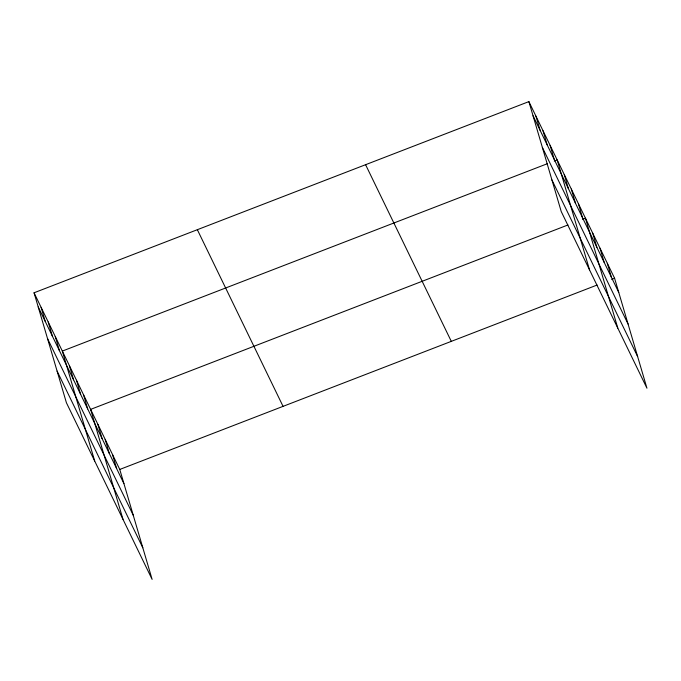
<?xml version="1.0" encoding="UTF-8"?>
<svg xmlns="http://www.w3.org/2000/svg" width="681" height="681" viewBox="0 0 681 681"><rect width="100%" height="100%" fill="white"/><g stroke="black" fill="none" stroke-linecap="round" stroke-linejoin="round"><path stroke-width="1.02" d="M34.05 292.787L119.762 469.447L152.118 579.386L66.406 402.726L34.05 292.787L528.882 101.614L614.594 278.274L646.95 388.213L561.238 211.553L528.882 101.614M547.447 163.67L62.337 351.081L94.693 461.02M554.249 161.039L557.169 159.907L589.525 269.846M567.954 224.968L90.624 409.383L122.98 519.322M582.536 219.333L585.447 218.209L617.812 328.148M119.762 469.447L597.101 285.033M611.674 279.406L614.594 278.274M533.044 115.77L618.757 292.43M542.348 147.377L628.061 324.037M551.933 179.946L637.646 356.606M365.586 164.7L451.299 341.36M197.345 229.701L283.058 406.361M38.213 306.944L123.925 483.604M47.517 338.551L133.229 515.211M57.102 371.119L142.814 547.779M607.307 263.258L611.47 277.414M600.021 248.242L604.192 262.398M592.734 233.225L596.905 247.382M578.382 203.636L582.544 217.792M571.308 189.063L575.479 203.219M564.234 174.489L568.405 188.646M550.095 145.334L554.257 159.49M543.021 130.761L547.192 144.917M535.956 116.187L540.118 130.343M112.476 454.431L116.647 468.588M105.189 439.415L109.36 453.572M97.902 424.399L102.073 438.555M83.55 394.81L87.713 408.966M76.476 380.236L80.647 394.393M69.402 365.663L73.574 379.819M55.263 336.508L59.434 350.664M48.189 321.934L52.36 336.091M41.124 307.361L45.286 321.517"/></g></svg>
